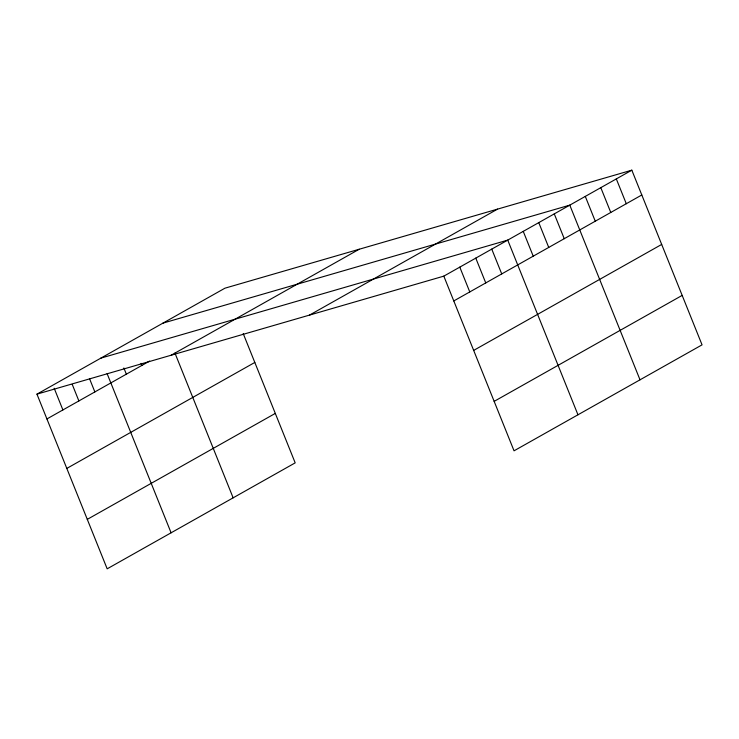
<?xml version="1.0" encoding="UTF-8"?>
<svg xmlns="http://www.w3.org/2000/svg" width="739" height="739" viewBox="0 0 739 739"><rect width="100%" height="100%" fill="white"/><g stroke="black" fill="none" stroke-linecap="round" stroke-linejoin="round"><path stroke-width="1.11" d="M243.214 333.594L295.184 462.863L107.173 568.827L36.95 394.146L224.961 288.182L631.827 170.173L702.05 344.854L514.039 450.818L443.816 276.137L631.827 170.173M46.917 418.948L149.62 361.066M171.217 355.2L359.228 249.237M309.549 315.082L497.559 209.119M66.806 468.406L254.816 362.443M453.792 300.939L641.803 194.976M87.285 519.369L275.296 413.406M473.671 350.397L661.682 244.433M494.16 401.36L682.171 295.397M162.913 323.146L569.787 205.137L640.011 379.818M100.873 358.119L507.739 240.11L577.963 414.791M36.95 394.146L443.816 276.137M616.317 178.912L626.293 203.724M600.807 187.66L610.774 212.462M585.297 196.398L595.264 221.201M554.278 213.885L564.245 238.688M538.768 222.624L548.735 247.426M523.249 231.372L533.225 256.174M491.758 249.117L501.735 273.92M475.777 258.123L485.754 282.926M459.797 267.13L469.773 291.933M174.958 353.103L233.136 497.827M141.038 363.376L141.87 365.435M123.866 367.976L126.351 374.183M107.109 373.62L171.097 532.801M89.465 378.497L94.86 391.929M72.237 384.4L78.879 400.935M54.178 388.243L62.898 409.942"/></g></svg>
